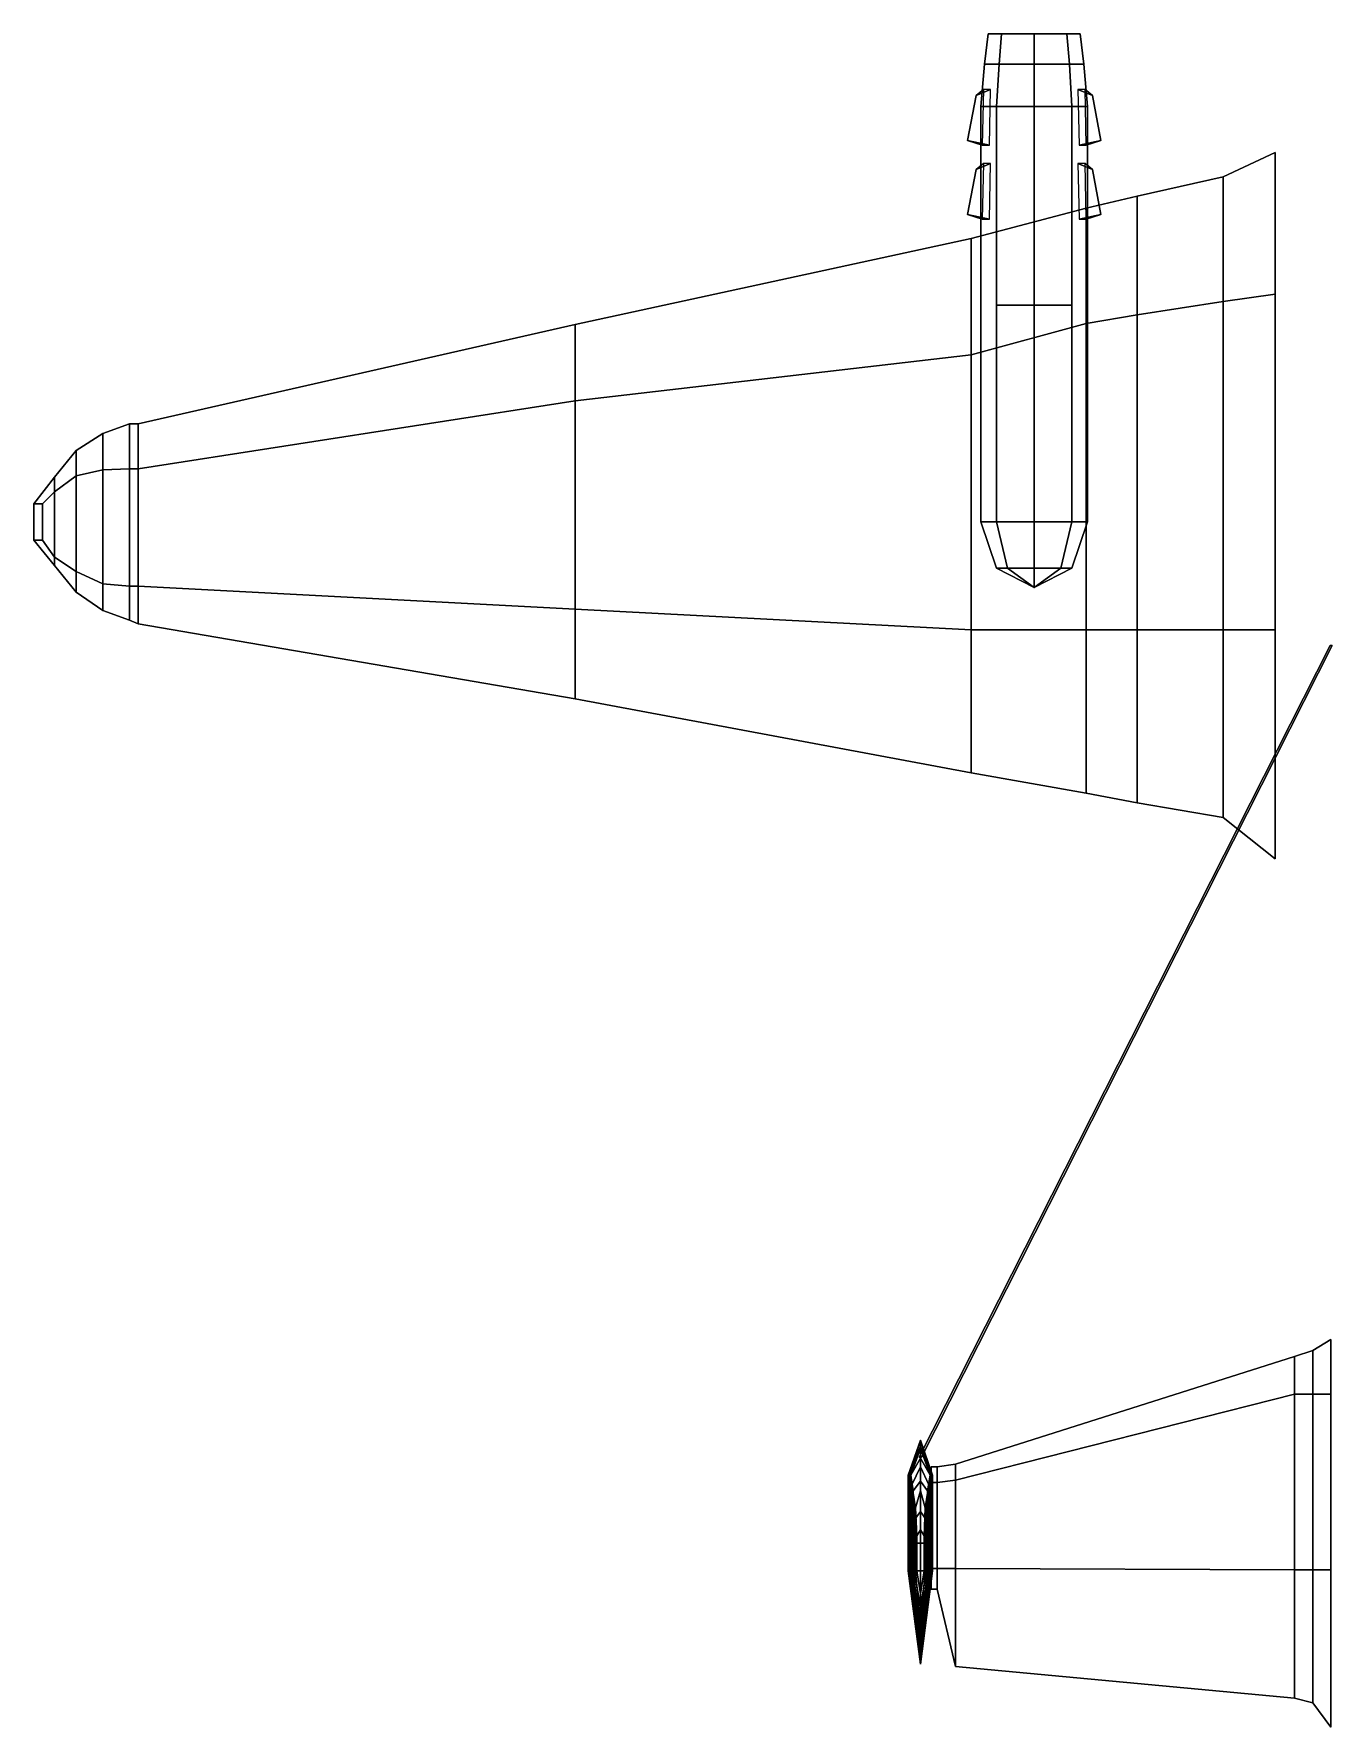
# Model space of a CAD drawing. Extents: x -10.7 to 0, y -8.1 to 5.9.
import ezdxf

# ---------------------------------------------------------------- set-up
doc = ezdxf.new("R2010")
doc.units = 0
doc.layers.add('WING1', color=5, linetype='CONTINUOUS')

msp = doc.modelspace()

# ---------------------------------------------------------------- linework, layer by layer
at = {"layer": 'WING1'}
for points in [[(-2.719, 5.91, -0.081), (-2.83, 5.91, -0.35), (-2.86, 5.66, -0.35), (-2.74, 5.66, -0.06)], [(-2.83, 5.91, -0.35), (-2.719, 5.91, -0.619), (-2.74, 5.66, -0.7), (-2.86, 5.66, -0.35)], [(-2.45, 5.91, 0.03), (-2.719, 5.91, -0.081), (-2.74, 5.66, -0.06), (-2.45, 5.66, 0.06)], [(-2.719, 5.91, -0.619), (-2.45, 5.91, -0.73), (-2.45, 5.66, -0.84), (-2.74, 5.66, -0.7)], [(-2.45, 5.91, -0.73), (-2.181, 5.91, -0.619), (-2.16, 5.66, -0.7), (-2.45, 5.66, -0.84)], [(-2.181, 5.91, -0.081), (-2.45, 5.91, 0.03), (-2.45, 5.66, 0.06), (-2.16, 5.66, -0.06)], [(-2.181, 5.91, -0.619), (-2.07, 5.91, -0.35), (-2.04, 5.66, -0.35), (-2.16, 5.66, -0.7)], [(-2.07, 5.91, -0.35), (-2.181, 5.91, -0.081), (-2.16, 5.66, -0.06), (-2.04, 5.66, -0.35)], [(-2.74, 5.66, -0.06), (-2.86, 5.66, -0.35), (-2.89, 5.31, -0.35), (-2.761, 5.31, -0.039)], [(-2.86, 5.66, -0.35), (-2.74, 5.66, -0.7), (-2.761, 5.31, -0.76), (-2.89, 5.31, -0.35)], [(-2.45, 5.66, 0.06), (-2.74, 5.66, -0.06), (-2.761, 5.31, -0.039), (-2.45, 5.31, 0.09)], [(-2.74, 5.66, -0.7), (-2.45, 5.66, -0.84), (-2.45, 5.31, -0.96), (-2.761, 5.31, -0.76)], [(-2.45, 5.66, -0.84), (-2.16, 5.66, -0.7), (-2.139, 5.31, -0.76), (-2.45, 5.31, -0.96)], [(-2.16, 5.66, -0.06), (-2.45, 5.66, 0.06), (-2.45, 5.31, 0.09), (-2.139, 5.31, -0.039)], [(-2.16, 5.66, -0.7), (-2.04, 5.66, -0.35), (-2.01, 5.31, -0.35), (-2.139, 5.31, -0.76)], [(-2.04, 5.66, -0.35), (-2.16, 5.66, -0.06), (-2.139, 5.31, -0.039), (-2.01, 5.31, -0.35)], [(-2.87, 5.45, -0.33), (-2.88, 4.99, -0.33), (-3, 5.03, -0.33), (-2.93, 5.4, -0.33)], [(-3, 5.03, -0.18), (-2.82, 4.99, -0.18), (-2.81, 5.45, -0.18), (-2.93, 5.4, -0.18)], [(-2.93, 5.4, -0.33), (-3, 5.03, -0.33), (-3, 5.03, -0.18), (-2.93, 5.4, -0.18)], [(-2.93, 5.4, -0.18), (-2.81, 5.45, -0.18), (-2.87, 5.45, -0.33), (-2.93, 5.4, -0.33)], [(-1.97, 5.4, -0.33), (-2.03, 5.45, -0.33), (-2.09, 5.45, -0.18), (-1.97, 5.4, -0.18)], [(-2.09, 5.45, -0.18), (-2.08, 4.99, -0.18), (-1.9, 5.03, -0.18), (-1.97, 5.4, -0.18)], [(-1.9, 5.03, -0.33), (-2.02, 4.99, -0.33), (-2.03, 5.45, -0.33), (-1.97, 5.4, -0.33)], [(-1.97, 5.4, -0.18), (-1.9, 5.03, -0.18), (-1.9, 5.03, -0.33), (-1.97, 5.4, -0.33)], [(-2.761, 5.31, -0.039), (-2.89, 5.31, -0.35), (-2.89, 1.88, -0.35), (-2.761, 1.88, -0.039)], [(-2.89, 5.31, -0.35), (-2.761, 5.31, -0.76), (-2.761, 1.88, -0.76), (-2.89, 1.88, -0.35)], [(-2.45, 5.31, 0.09), (-2.761, 5.31, -0.039), (-2.761, 1.88, -0.039), (-2.45, 1.88, 0.09)], [(-2.761, 5.31, -0.76), (-2.45, 5.31, -0.96), (-2.45, 3.67, -1.05), (-2.761, 3.67, -0.76)], [(-2.45, 5.31, -0.96), (-2.139, 5.31, -0.76), (-2.139, 3.67, -0.76), (-2.45, 3.67, -1.05)], [(-2.139, 5.31, -0.039), (-2.45, 5.31, 0.09), (-2.45, 1.88, 0.09), (-2.139, 1.88, -0.039)], [(-2.139, 5.31, -0.76), (-2.01, 5.31, -0.35), (-2.01, 1.88, -0.35), (-2.139, 1.88, -0.76)], [(-2.01, 5.31, -0.35), (-2.139, 5.31, -0.039), (-2.139, 1.88, -0.039), (-2.01, 1.88, -0.35)], [(-3, 5.03, -0.33), (-2.88, 4.99, -0.33), (-2.82, 4.99, -0.18), (-3, 5.03, -0.18)], [(-1.9, 5.03, -0.18), (-2.08, 4.99, -0.18), (-2.02, 4.99, -0.33), (-1.9, 5.03, -0.33)], [(-0.89, 3.7, 0.4), (-0.46, 3.76, 0.68), (-0.46, 4.93, 0.07), (-0.89, 4.73, -0.11)], [(-0.89, 4.73, -0.11), (-0.46, 4.93, 0.07), (-0.46, 3.76, -0.33), (-0.89, 3.7, -0.37)], [(-3, 4.42, -0.18), (-2.82, 4.38, -0.18), (-2.81, 4.84, -0.18), (-2.93, 4.79, -0.18)], [(-2.87, 4.84, -0.33), (-2.88, 4.38, -0.33), (-3, 4.42, -0.33), (-2.93, 4.79, -0.33)], [(-2.93, 4.79, -0.33), (-3, 4.42, -0.33), (-3, 4.42, -0.18), (-2.93, 4.79, -0.18)], [(-2.93, 4.79, -0.18), (-2.81, 4.84, -0.18), (-2.87, 4.84, -0.33), (-2.93, 4.79, -0.33)], [(-1.97, 4.79, -0.33), (-2.03, 4.84, -0.33), (-2.09, 4.84, -0.18), (-1.97, 4.79, -0.18)], [(-2.09, 4.84, -0.18), (-2.08, 4.38, -0.18), (-1.9, 4.42, -0.18), (-1.97, 4.79, -0.18)], [(-1.9, 4.42, -0.33), (-2.02, 4.38, -0.33), (-2.03, 4.84, -0.33), (-1.97, 4.79, -0.33)], [(-1.97, 4.79, -0.18), (-1.9, 4.42, -0.18), (-1.9, 4.42, -0.33), (-1.97, 4.79, -0.33)], [(-1.6, 3.59, 0.1), (-0.89, 3.7, 0.4), (-0.89, 4.73, -0.11), (-1.6, 4.57, -0.37)], [(-1.6, 4.57, -0.37), (-0.89, 4.73, -0.11), (-0.89, 3.7, -0.37), (-1.6, 3.59, -0.59)], [(-2.02, 3.52, -0.06), (-1.6, 3.59, 0.1), (-1.6, 4.57, -0.37), (-2.02, 4.47, -0.52)], [(-2.02, 4.47, -0.52), (-1.6, 4.57, -0.37), (-1.6, 3.59, -0.59), (-2.02, 3.52, -0.72)], [(-3, 4.42, -0.33), (-2.88, 4.38, -0.33), (-2.82, 4.38, -0.18), (-3, 4.42, -0.18)], [(-2.97, 3.26, -0.06), (-2.02, 3.52, -0.06), (-2.02, 4.47, -0.52), (-2.97, 4.22, -0.52)], [(-2.97, 4.22, -0.52), (-2.02, 4.47, -0.52), (-2.02, 3.52, -0.72), (-2.97, 3.26, -0.72)], [(-1.9, 4.42, -0.18), (-2.08, 4.38, -0.18), (-2.02, 4.38, -0.33), (-1.9, 4.42, -0.33)], [(-6.24, 2.88, 0.2), (-2.97, 3.26, -0.06), (-2.97, 4.22, -0.52), (-6.24, 3.51, -0.07)], [(-6.24, 3.51, -0.07), (-2.97, 4.22, -0.52), (-2.97, 3.26, -0.72), (-6.24, 2.88, -0.22)], [(-2.761, 3.67, -0.76), (-2.45, 3.67, -1.05), (-2.45, 1.88, -1.05), (-2.761, 1.88, -0.76)], [(-2.45, 3.67, -1.05), (-2.139, 3.67, -0.76), (-2.139, 1.88, -0.76), (-2.45, 1.88, -1.05)], [(-1.6, 0.99, 0.1), (-0.89, 0.99, 0.4), (-0.89, 3.7, 0.4), (-1.6, 3.59, 0.1)], [(-0.89, 3.7, -0.37), (-0.89, 0.99, -0.37), (-1.6, 0.99, -0.59), (-1.6, 3.59, -0.59)], [(-0.89, 0.99, 0.4), (-0.46, 0.99, 0.68), (-0.46, 3.76, 0.68), (-0.89, 3.7, 0.4)], [(-0.46, 3.76, -0.33), (-0.46, 0.99, -0.33), (-0.89, 0.99, -0.37), (-0.89, 3.7, -0.37)], [(-9.85, 2.32, 0.49), (-6.24, 2.88, 0.2), (-6.24, 3.51, -0.07), (-9.85, 2.69, 0.37)], [(-9.85, 2.69, 0.37), (-6.24, 3.51, -0.07), (-6.24, 2.88, -0.22), (-9.85, 2.32, 0.28)], [(-2.97, 0.99, -0.06), (-2.02, 0.99, -0.06), (-2.02, 3.52, -0.06), (-2.97, 3.26, -0.06)], [(-2.02, 3.52, -0.72), (-2.02, 0.99, -0.72), (-2.97, 0.99, -0.72), (-2.97, 3.26, -0.72)], [(-2.02, 0.99, -0.06), (-1.6, 0.99, 0.1), (-1.6, 3.59, 0.1), (-2.02, 3.52, -0.06)], [(-1.6, 3.59, -0.59), (-1.6, 0.99, -0.59), (-2.02, 0.99, -0.72), (-2.02, 3.52, -0.72)], [(-6.24, 1.16, 0.2), (-2.97, 0.99, -0.06), (-2.97, 3.26, -0.06), (-6.24, 2.88, 0.2)], [(-2.97, 3.26, -0.72), (-2.97, 0.99, -0.72), (-6.24, 1.16, -0.22), (-6.24, 2.88, -0.22)], [(-9.85, 1.35, 0.49), (-6.24, 1.16, 0.2), (-6.24, 2.88, 0.2), (-9.85, 2.32, 0.49)], [(-6.24, 2.88, -0.22), (-6.24, 1.16, -0.22), (-9.85, 1.35, 0.28), (-9.85, 2.32, 0.28)], [(-10.14, 2.31, 0.52), (-9.92, 2.32, 0.5), (-9.92, 2.69, 0.38), (-10.14, 2.61, 0.41)], [(-10.14, 2.61, 0.41), (-9.92, 2.69, 0.38), (-9.92, 2.32, 0.29), (-10.14, 2.31, 0.32)], [(-9.92, 2.32, 0.5), (-9.85, 2.32, 0.49), (-9.85, 2.69, 0.37), (-9.92, 2.69, 0.38)], [(-9.92, 2.69, 0.38), (-9.85, 2.69, 0.37), (-9.85, 2.32, 0.28), (-9.92, 2.32, 0.29)], [(-10.36, 2.26, 0.53), (-10.14, 2.31, 0.52), (-10.14, 2.61, 0.41), (-10.36, 2.47, 0.44)], [(-10.36, 2.47, 0.44), (-10.14, 2.61, 0.41), (-10.14, 2.31, 0.32), (-10.36, 2.26, 0.36)], [(-10.54, 2.13, 0.54), (-10.36, 2.26, 0.53), (-10.36, 2.47, 0.44), (-10.54, 2.25, 0.47)], [(-10.54, 2.25, 0.47), (-10.36, 2.47, 0.44), (-10.36, 2.26, 0.36), (-10.54, 2.13, 0.4)], [(-10.64, 2.03, 0.54), (-10.54, 2.13, 0.54), (-10.54, 2.25, 0.47), (-10.71, 2.03, 0.5)], [(-10.71, 2.03, 0.5), (-10.54, 2.25, 0.47), (-10.54, 2.13, 0.4), (-10.64, 2.03, 0.42)], [(-10.54, 1.59, 0.54), (-10.36, 1.47, 0.53), (-10.36, 2.26, 0.53), (-10.54, 2.13, 0.54)], [(-10.36, 2.26, 0.36), (-10.36, 1.47, 0.36), (-10.54, 1.59, 0.4), (-10.54, 2.13, 0.4)], [(-10.36, 1.47, 0.53), (-10.14, 1.37, 0.52), (-10.14, 2.31, 0.52), (-10.36, 2.26, 0.53)], [(-10.14, 2.31, 0.32), (-10.14, 1.37, 0.32), (-10.36, 1.47, 0.36), (-10.36, 2.26, 0.36)], [(-10.14, 1.37, 0.52), (-9.92, 1.35, 0.5), (-9.92, 2.32, 0.5), (-10.14, 2.31, 0.52)], [(-9.92, 2.32, 0.29), (-9.92, 1.35, 0.29), (-10.14, 1.37, 0.32), (-10.14, 2.31, 0.32)], [(-9.92, 1.35, 0.5), (-9.85, 1.35, 0.49), (-9.85, 2.32, 0.49), (-9.92, 2.32, 0.5)], [(-9.85, 2.32, 0.28), (-9.85, 1.35, 0.28), (-9.92, 1.35, 0.29), (-9.92, 2.32, 0.29)], [(-10.64, 1.73, 0.54), (-10.54, 1.59, 0.54), (-10.54, 2.13, 0.54), (-10.64, 2.03, 0.54)], [(-10.54, 2.13, 0.4), (-10.54, 1.59, 0.4), (-10.64, 1.73, 0.42), (-10.64, 2.03, 0.42)], [(-10.71, 2.03, 0.5), (-10.71, 1.73, 0.5), (-10.64, 1.73, 0.54), (-10.64, 2.03, 0.54)], [(-10.64, 2.03, 0.42), (-10.64, 1.73, 0.42), (-10.71, 1.73, 0.5), (-10.71, 2.03, 0.5)], [(-2.761, 1.5, -0.35), (-2.89, 1.88, -0.35), (-2.761, 1.88, -0.76), (-2.67, 1.5, -0.57)], [(-2.67, 1.5, -0.13), (-2.761, 1.88, -0.039), (-2.89, 1.88, -0.35), (-2.761, 1.5, -0.35)], [(-2.67, 1.5, -0.57), (-2.761, 1.88, -0.76), (-2.45, 1.88, -1.05), (-2.45, 1.5, -0.661)], [(-2.45, 1.5, -0.039), (-2.45, 1.88, 0.09), (-2.761, 1.88, -0.039), (-2.67, 1.5, -0.13)], [(-2.45, 1.5, -0.661), (-2.45, 1.88, -1.05), (-2.139, 1.88, -0.76), (-2.23, 1.5, -0.57)], [(-2.23, 1.5, -0.13), (-2.139, 1.88, -0.039), (-2.45, 1.88, 0.09), (-2.45, 1.5, -0.039)], [(-2.23, 1.5, -0.57), (-2.139, 1.88, -0.76), (-2.01, 1.88, -0.35), (-2.139, 1.5, -0.35)], [(-2.139, 1.5, -0.35), (-2.01, 1.88, -0.35), (-2.139, 1.88, -0.039), (-2.23, 1.5, -0.13)], [(-10.71, 1.73, 0.5), (-10.54, 1.52, 0.47), (-10.54, 1.59, 0.54), (-10.64, 1.73, 0.54)], [(-10.64, 1.73, 0.42), (-10.54, 1.59, 0.4), (-10.54, 1.52, 0.47), (-10.71, 1.73, 0.5)], [(-10.54, 1.52, 0.47), (-10.36, 1.3, 0.44), (-10.36, 1.47, 0.53), (-10.54, 1.59, 0.54)], [(-10.54, 1.59, 0.4), (-10.36, 1.47, 0.36), (-10.36, 1.3, 0.44), (-10.54, 1.52, 0.47)], [(-10.36, 1.3, 0.44), (-10.14, 1.15, 0.41), (-10.14, 1.37, 0.52), (-10.36, 1.47, 0.53)], [(-10.36, 1.47, 0.36), (-10.14, 1.37, 0.32), (-10.14, 1.15, 0.41), (-10.36, 1.3, 0.44)], [(-2.45, 1.34, -0.35), (-2.761, 1.5, -0.35), (-2.67, 1.5, -0.57), (-2.45, 1.34, -0.35)], [(-2.45, 1.34, -0.35), (-2.67, 1.5, -0.13), (-2.761, 1.5, -0.35), (-2.45, 1.34, -0.35)], [(-2.45, 1.34, -0.35), (-2.67, 1.5, -0.57), (-2.45, 1.5, -0.661), (-2.45, 1.34, -0.35)], [(-2.45, 1.34, -0.35), (-2.45, 1.5, -0.039), (-2.67, 1.5, -0.13), (-2.45, 1.34, -0.35)], [(-2.45, 1.34, -0.35), (-2.45, 1.5, -0.661), (-2.23, 1.5, -0.57), (-2.45, 1.34, -0.35)], [(-2.45, 1.34, -0.35), (-2.23, 1.5, -0.57), (-2.139, 1.5, -0.35), (-2.45, 1.34, -0.35)], [(-2.45, 1.34, -0.35), (-2.139, 1.5, -0.35), (-2.23, 1.5, -0.13), (-2.45, 1.34, -0.35)], [(-2.45, 1.34, -0.35), (-2.23, 1.5, -0.13), (-2.45, 1.5, -0.039), (-2.45, 1.34, -0.35)], [(-10.14, 1.15, 0.41), (-9.92, 1.07, 0.38), (-9.92, 1.35, 0.5), (-10.14, 1.37, 0.52)], [(-10.14, 1.37, 0.32), (-9.92, 1.35, 0.29), (-9.92, 1.07, 0.38), (-10.14, 1.15, 0.41)], [(-9.92, 1.07, 0.38), (-9.85, 1.04, 0.37), (-9.85, 1.35, 0.49), (-9.92, 1.35, 0.5)], [(-9.92, 1.35, 0.29), (-9.85, 1.35, 0.28), (-9.85, 1.04, 0.37), (-9.92, 1.07, 0.38)], [(-9.85, 1.04, 0.37), (-6.24, 0.42, -0.07), (-6.24, 1.16, 0.2), (-9.85, 1.35, 0.49)], [(-9.85, 1.35, 0.28), (-6.24, 1.16, -0.22), (-6.24, 0.42, -0.07), (-9.85, 1.04, 0.37)], [(-6.24, 0.42, -0.07), (-2.97, -0.19, -0.52), (-2.97, 0.99, -0.06), (-6.24, 1.16, 0.2)], [(-6.24, 1.16, -0.22), (-2.97, 0.99, -0.72), (-2.97, -0.19, -0.52), (-6.24, 0.42, -0.07)], [(-2.97, -0.19, -0.52), (-2.02, -0.36, -0.52), (-2.02, 0.99, -0.06), (-2.97, 0.99, -0.06)], [(-2.97, 0.99, -0.72), (-2.02, 0.99, -0.72), (-2.02, -0.36, -0.52), (-2.97, -0.19, -0.52)], [(-2.02, -0.36, -0.52), (-1.6, -0.44, -0.37), (-1.6, 0.99, 0.1), (-2.02, 0.99, -0.06)], [(-2.02, 0.99, -0.72), (-1.6, 0.99, -0.59), (-1.6, -0.44, -0.37), (-2.02, -0.36, -0.52)], [(-1.6, -0.44, -0.37), (-0.89, -0.56, -0.11), (-0.89, 0.99, 0.4), (-1.6, 0.99, 0.1)], [(-1.6, 0.99, -0.59), (-0.89, 0.99, -0.37), (-0.89, -0.56, -0.11), (-1.6, -0.44, -0.37)], [(-0.89, -0.56, -0.11), (-0.46, -0.9, 0.07), (-0.46, 0.99, 0.68), (-0.89, 0.99, 0.4)], [(-0.89, 0.99, -0.37), (-0.46, 0.99, -0.33), (-0.46, -0.9, 0.07), (-0.89, -0.56, -0.11)], [(0.01, 0.86, -1.22), (-0.005, 0.86, -1.211), (-3.4, -5.84, 0.7), (-3.38, -5.84, 0.69)], [(-0.005, 0.86, -1.211), (-0.005, 0.86, -1.229), (-3.4, -5.84, 0.68), (-3.4, -5.84, 0.7)], [(-0.005, 0.86, -1.229), (0.01, 0.86, -1.22), (-3.38, -5.84, 0.69), (-3.4, -5.84, 0.68)], [(-0.15, -5.32, 0.65), (0, -5.32, 0.65), (0, -4.87, 0.46), (-0.15, -4.96, 0.47)], [(-0.15, -4.96, 0.47), (0, -4.87, 0.46), (0, -5.32, 0.27), (-0.15, -5.32, 0.3)], [(-3.1, -6.03, 0.93), (-0.3, -5.32, 0.64), (-0.3, -5.01, 0.48), (-3.1, -5.9, 0.86)], [(-3.1, -5.9, 0.86), (-0.3, -5.01, 0.48), (-0.3, -5.32, 0.34), (-3.1, -6.03, 0.76)], [(-0.3, -5.32, 0.64), (-0.15, -5.32, 0.65), (-0.15, -4.96, 0.47), (-0.3, -5.01, 0.48)], [(-0.3, -5.01, 0.48), (-0.15, -4.96, 0.47), (-0.15, -5.32, 0.3), (-0.3, -5.32, 0.34)], [(-3.1, -6.76, 0.93), (-0.3, -6.77, 0.64), (-0.3, -5.32, 0.64), (-3.1, -6.03, 0.93)], [(-0.3, -5.32, 0.34), (-0.3, -6.77, 0.34), (-3.1, -6.76, 0.76), (-3.1, -6.03, 0.76)], [(-0.3, -6.77, 0.64), (-0.15, -6.77, 0.65), (-0.15, -5.32, 0.65), (-0.3, -5.32, 0.64)], [(-0.15, -5.32, 0.3), (-0.15, -6.77, 0.3), (-0.3, -6.77, 0.34), (-0.3, -5.32, 0.34)], [(-0.15, -6.77, 0.65), (0, -6.77, 0.65), (0, -5.32, 0.65), (-0.15, -5.32, 0.65)], [(0, -5.32, 0.27), (0, -6.77, 0.27), (-0.15, -6.77, 0.3), (-0.15, -5.32, 0.3)], [(-3.39, -5.7, 0.93), (-3.39, -5.75, 0.76), (-3.48, -5.99, 0.76), (-3.49, -5.99, 0.93)], [(-3.39, -5.7, 1.17), (-3.39, -5.7, 0.93), (-3.49, -5.99, 0.93), (-3.48, -5.99, 1.17)], [(-3.39, -5.77, 1.41), (-3.39, -5.7, 1.17), (-3.48, -5.99, 1.17), (-3.47, -5.99, 1.41)], [(-3.3, -5.99, 1.17), (-3.29, -5.99, 0.93), (-3.39, -5.7, 0.93), (-3.39, -5.7, 1.17)], [(-3.29, -5.99, 0.93), (-3.3, -5.99, 0.76), (-3.39, -5.75, 0.76), (-3.39, -5.7, 0.93)], [(-3.31, -5.99, 1.41), (-3.3, -5.99, 1.17), (-3.39, -5.7, 1.17), (-3.39, -5.77, 1.41)], [(-3.39, -5.75, 0.76), (-3.39, -5.85, 0.54), (-3.47, -5.99, 0.54), (-3.48, -5.99, 0.76)], [(-3.39, -5.92, 1.72), (-3.39, -5.77, 1.41), (-3.47, -5.99, 1.41), (-3.46, -6.07, 1.72)], [(-3.39, -5.85, 0.54), (-3.39, -6.04, 0.36), (-3.45, -6.12, 0.36), (-3.47, -5.99, 0.54)], [(-3.3, -5.99, 0.76), (-3.31, -5.99, 0.54), (-3.39, -5.85, 0.54), (-3.39, -5.75, 0.76)], [(-3.32, -6.07, 1.72), (-3.31, -5.99, 1.41), (-3.39, -5.77, 1.41), (-3.39, -5.92, 1.72)], [(-3.31, -5.99, 0.54), (-3.33, -6.12, 0.36), (-3.39, -6.04, 0.36), (-3.39, -5.85, 0.54)], [(-3.48, -5.99, 0.76), (-3.48, -6.78, 0.76), (-3.49, -6.78, 0.93), (-3.49, -5.99, 0.93)], [(-3.49, -5.99, 0.93), (-3.49, -6.78, 0.93), (-3.48, -6.78, 1.17), (-3.48, -5.99, 1.17)], [(-3.47, -5.99, 0.54), (-3.47, -6.78, 0.54), (-3.48, -6.78, 0.76), (-3.48, -5.99, 0.76)], [(-3.48, -5.99, 1.17), (-3.48, -6.78, 1.17), (-3.47, -6.78, 1.41), (-3.47, -5.99, 1.41)], [(-3.45, -6.12, 0.36), (-3.45, -6.78, 0.36), (-3.47, -6.78, 0.54), (-3.47, -5.99, 0.54)], [(-3.47, -5.99, 1.41), (-3.47, -6.78, 1.41), (-3.46, -6.78, 1.72), (-3.46, -6.07, 1.72)], [(-3.39, -6.12, 1.97), (-3.39, -5.92, 1.72), (-3.46, -6.07, 1.72), (-3.43, -6.26, 1.97)], [(-3.35, -6.26, 1.97), (-3.32, -6.07, 1.72), (-3.39, -5.92, 1.72), (-3.39, -6.12, 1.97)], [(-3.31, -6.78, 0.54), (-3.33, -6.78, 0.36), (-3.33, -6.12, 0.36), (-3.31, -5.99, 0.54)], [(-3.32, -6.78, 1.72), (-3.31, -6.78, 1.41), (-3.31, -5.99, 1.41), (-3.32, -6.07, 1.72)], [(-3.3, -6.78, 0.76), (-3.31, -6.78, 0.54), (-3.31, -5.99, 0.54), (-3.3, -5.99, 0.76)], [(-3.31, -6.78, 1.41), (-3.3, -6.78, 1.17), (-3.3, -5.99, 1.17), (-3.31, -5.99, 1.41)], [(-3.3, -6.05, 1.06), (-3.25, -6.05, 0.97), (-3.25, -5.92, 0.87), (-3.3, -5.92, 0.87)], [(-3.3, -5.92, 0.87), (-3.25, -5.92, 0.87), (-3.25, -6.05, 0.76), (-3.3, -6.05, 0.68)], [(-3.3, -6.78, 1.17), (-3.29, -6.78, 0.93), (-3.29, -5.99, 0.93), (-3.3, -5.99, 1.17)], [(-3.29, -6.78, 0.93), (-3.3, -6.78, 0.76), (-3.3, -5.99, 0.76), (-3.29, -5.99, 0.93)], [(-3.25, -6.05, 0.97), (-3.1, -6.03, 0.93), (-3.1, -5.9, 0.86), (-3.25, -5.92, 0.87)], [(-3.25, -5.92, 0.87), (-3.1, -5.9, 0.86), (-3.1, -6.03, 0.76), (-3.25, -6.05, 0.76)], [(-3.46, -6.07, 1.72), (-3.46, -6.78, 1.72), (-3.43, -6.78, 1.97), (-3.43, -6.26, 1.97)], [(-3.39, -6.04, 0.36), (-3.39, -6.29, 0.22), (-3.44, -6.36, 0.22), (-3.45, -6.12, 0.36)], [(-3.44, -6.36, 0.22), (-3.44, -6.78, 0.22), (-3.45, -6.78, 0.36), (-3.45, -6.12, 0.36)], [(-3.39, -6.44, 2.2), (-3.39, -6.12, 1.97), (-3.43, -6.26, 1.97), (-3.42, -6.49, 2.2)], [(-3.33, -6.12, 0.36), (-3.34, -6.36, 0.22), (-3.39, -6.29, 0.22), (-3.39, -6.04, 0.36)], [(-3.36, -6.49, 2.2), (-3.35, -6.26, 1.97), (-3.39, -6.12, 1.97), (-3.39, -6.44, 2.2)], [(-3.35, -6.78, 1.97), (-3.32, -6.78, 1.72), (-3.32, -6.07, 1.72), (-3.35, -6.26, 1.97)], [(-3.33, -6.78, 0.36), (-3.34, -6.78, 0.22), (-3.34, -6.36, 0.22), (-3.33, -6.12, 0.36)], [(-3.3, -6.76, 1.06), (-3.25, -6.76, 0.97), (-3.25, -6.05, 0.97), (-3.3, -6.05, 1.06)], [(-3.25, -6.05, 0.76), (-3.25, -6.76, 0.76), (-3.3, -6.76, 0.68), (-3.3, -6.05, 0.68)], [(-3.25, -6.76, 0.97), (-3.1, -6.76, 0.93), (-3.1, -6.03, 0.93), (-3.25, -6.05, 0.97)], [(-3.1, -6.03, 0.76), (-3.1, -6.76, 0.76), (-3.25, -6.76, 0.76), (-3.25, -6.05, 0.76)], [(-3.39, -6.29, 0.22), (-3.39, -6.55, 0.14), (-3.42, -6.55, 0.16), (-3.44, -6.36, 0.22)], [(-3.43, -6.26, 1.97), (-3.43, -6.78, 1.97), (-3.42, -6.78, 2.2), (-3.42, -6.49, 2.2)], [(-3.34, -6.36, 0.22), (-3.36, -6.55, 0.16), (-3.39, -6.55, 0.14), (-3.39, -6.29, 0.22)], [(-3.36, -6.78, 2.2), (-3.35, -6.78, 1.97), (-3.35, -6.26, 1.97), (-3.36, -6.49, 2.2)], [(-3.42, -6.55, 0.16), (-3.42, -6.78, 0.16), (-3.44, -6.78, 0.22), (-3.44, -6.36, 0.22)], [(-3.34, -6.78, 0.22), (-3.36, -6.78, 0.16), (-3.36, -6.55, 0.16), (-3.34, -6.36, 0.22)], [(-3.39, -6.55, 2.27), (-3.39, -6.44, 2.2), (-3.42, -6.49, 2.2), (-3.42, -6.55, 2.25)], [(-3.42, -6.49, 2.2), (-3.42, -6.78, 2.2), (-3.42, -6.78, 2.25), (-3.42, -6.55, 2.25)], [(-3.39, -6.55, 0.14), (-3.39, -6.78, 0.14), (-3.42, -6.78, 0.16), (-3.42, -6.55, 0.16)], [(-3.42, -6.55, 2.25), (-3.42, -6.78, 2.25), (-3.39, -6.78, 2.27), (-3.39, -6.55, 2.27)], [(-3.36, -6.55, 2.25), (-3.36, -6.49, 2.2), (-3.39, -6.44, 2.2), (-3.39, -6.55, 2.27)], [(-3.36, -6.55, 0.16), (-3.36, -6.78, 0.16), (-3.39, -6.78, 0.14), (-3.39, -6.55, 0.14)], [(-3.39, -6.55, 2.27), (-3.39, -6.78, 2.27), (-3.36, -6.78, 2.25), (-3.36, -6.55, 2.25)], [(-3.36, -6.78, 2.25), (-3.36, -6.78, 2.2), (-3.36, -6.49, 2.2), (-3.36, -6.55, 2.25)], [(-3.49, -6.78, 0.93), (-3.48, -6.78, 0.76), (-3.39, -7.52, 0.76), (-3.39, -7.55, 0.93)], [(-3.48, -6.78, 1.17), (-3.49, -6.78, 0.93), (-3.39, -7.55, 0.93), (-3.39, -7.55, 1.17)], [(-3.48, -6.78, 0.76), (-3.47, -6.78, 0.54), (-3.39, -7.44, 0.54), (-3.39, -7.52, 0.76)], [(-3.47, -6.78, 1.41), (-3.48, -6.78, 1.17), (-3.39, -7.55, 1.17), (-3.39, -7.52, 1.41)], [(-3.47, -6.78, 0.54), (-3.45, -6.78, 0.36), (-3.39, -7.3, 0.36), (-3.39, -7.44, 0.54)], [(-3.46, -6.78, 1.72), (-3.47, -6.78, 1.41), (-3.39, -7.52, 1.41), (-3.39, -7.41, 1.72)], [(-3.43, -6.78, 1.97), (-3.46, -6.78, 1.72), (-3.39, -7.41, 1.72), (-3.39, -7.25, 1.97)], [(-3.45, -6.78, 0.36), (-3.44, -6.78, 0.22), (-3.39, -7.08, 0.22), (-3.39, -7.3, 0.36)], [(-3.44, -6.78, 0.22), (-3.42, -6.78, 0.16), (-3.39, -6.78, 0.14), (-3.39, -7.08, 0.22)], [(-3.42, -6.78, 2.2), (-3.43, -6.78, 1.97), (-3.39, -7.25, 1.97), (-3.39, -6.97, 2.2)], [(-3.42, -6.78, 2.25), (-3.42, -6.78, 2.2), (-3.39, -6.97, 2.2), (-3.39, -6.78, 2.27)], [(-3.39, -7.41, 1.72), (-3.39, -7.52, 1.41), (-3.31, -6.78, 1.41), (-3.32, -6.78, 1.72)], [(-3.39, -7.52, 0.76), (-3.39, -7.44, 0.54), (-3.31, -6.78, 0.54), (-3.3, -6.78, 0.76)], [(-3.39, -7.44, 0.54), (-3.39, -7.3, 0.36), (-3.33, -6.78, 0.36), (-3.31, -6.78, 0.54)], [(-3.39, -7.08, 0.22), (-3.39, -6.78, 0.14), (-3.36, -6.78, 0.16), (-3.34, -6.78, 0.22)], [(-3.39, -7.3, 0.36), (-3.39, -7.08, 0.22), (-3.34, -6.78, 0.22), (-3.33, -6.78, 0.36)], [(-3.39, -7.55, 1.17), (-3.39, -7.55, 0.93), (-3.29, -6.78, 0.93), (-3.3, -6.78, 1.17)], [(-3.39, -7.55, 0.93), (-3.39, -7.52, 0.76), (-3.3, -6.78, 0.76), (-3.29, -6.78, 0.93)], [(-3.39, -7.52, 1.41), (-3.39, -7.55, 1.17), (-3.3, -6.78, 1.17), (-3.31, -6.78, 1.41)], [(-3.39, -7.25, 1.97), (-3.39, -7.41, 1.72), (-3.32, -6.78, 1.72), (-3.35, -6.78, 1.97)], [(-3.39, -6.97, 2.2), (-3.39, -7.25, 1.97), (-3.35, -6.78, 1.97), (-3.36, -6.78, 2.2)], [(-3.39, -6.78, 2.27), (-3.39, -6.97, 2.2), (-3.36, -6.78, 2.2), (-3.36, -6.78, 2.25)], [(-3.3, -6.93, 0.87), (-3.25, -6.93, 0.87), (-3.25, -6.76, 0.97), (-3.3, -6.76, 1.06)], [(-3.3, -6.76, 0.68), (-3.25, -6.76, 0.76), (-3.25, -6.93, 0.87), (-3.3, -6.93, 0.87)], [(-3.25, -6.93, 0.87), (-3.1, -7.57, 0.86), (-3.1, -6.76, 0.93), (-3.25, -6.76, 0.97)], [(-3.25, -6.76, 0.76), (-3.1, -6.76, 0.76), (-3.1, -7.57, 0.86), (-3.25, -6.93, 0.87)], [(-3.1, -7.57, 0.86), (-0.3, -7.83, 0.48), (-0.3, -6.77, 0.64), (-3.1, -6.76, 0.93)], [(-3.1, -6.76, 0.76), (-0.3, -6.77, 0.34), (-0.3, -7.83, 0.48), (-3.1, -7.57, 0.86)], [(-0.3, -7.83, 0.48), (-0.15, -7.87, 0.47), (-0.15, -6.77, 0.65), (-0.3, -6.77, 0.64)], [(-0.3, -6.77, 0.34), (-0.15, -6.77, 0.3), (-0.15, -7.87, 0.47), (-0.3, -7.83, 0.48)], [(-0.15, -7.87, 0.47), (0, -8.07, 0.46), (0, -6.77, 0.65), (-0.15, -6.77, 0.65)], [(-0.15, -6.77, 0.3), (0, -6.77, 0.27), (0, -8.07, 0.46), (-0.15, -7.87, 0.47)]]:
    msp.add_3dface(points, dxfattribs=at)

doc.saveas('drawing.dxf')
